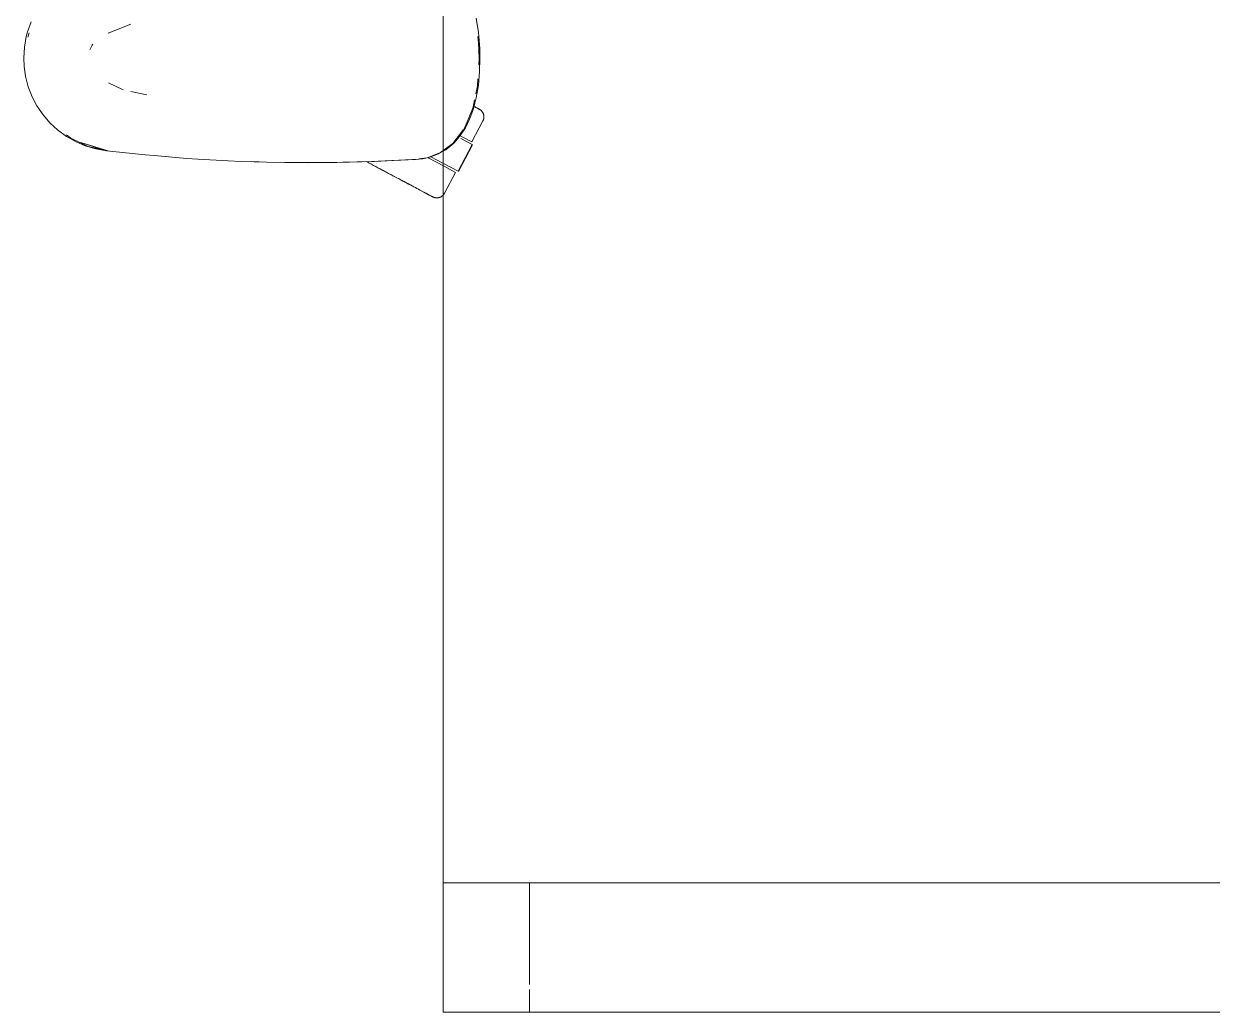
# Model space of a CAD drawing. Header units: millimetres. Extents: x 155927 to 326028, y -36033 to 97293.
# Drawn here: x 185407 to 185957, y 30008 to 30466 of the extents above; entities that cross this region are included whole.
import ezdxf

# ---------------------------------------------------------------- set-up
doc = ezdxf.new("R2010")
doc.units = ezdxf.units.MM
doc.header["$MEASUREMENT"] = 0
doc.layers.add('G-IMPT', color=8, linetype='CONTINUOUS', lineweight=9)
doc.layers.add('I-FURN', color=8, linetype='CONTINUOUS', lineweight=9)

msp = doc.modelspace()

# ---------------------------------------------------------------- linework, layer by layer
at = {"layer": 'G-IMPT'}
for p, q in [((185410.02, 30466.7), (185408.31, 30461.93)), ((185456.15, 30465.53), (185445.73, 30461.38)), ((185616.12, 30468.39), (185617.24, 30461.63)), ((185406.87, 30454.85), (185407.75, 30459.8)), ((185407.75, 30459.8), (185408.31, 30461.93)), ((185409.11, 30461.49), (185408.49, 30459.46)), ((185617.3, 30456.98), (185616.91, 30459.76)), ((185617.81, 30454.32), (185617.24, 30461.63)), ((185406.57, 30449.81), (185406.87, 30454.85)), ((185437.19, 30453.64), (185438.2, 30455.86)), ((185438.2, 30455.86), (185438.5, 30456.31)), ((185617.3, 30456.98), (185617.53, 30449.81)), ((185617.81, 30454.32), (185617.9, 30449.81)), ((185406.57, 30449.81), (185406.75, 30445.96)), ((185617.34, 30446.7), (185617.53, 30449.81)), ((185617.9, 30449.81), (185617.72, 30443.47)), ((185407.39, 30441.45), (185406.75, 30445.96)), ((185617.16, 30437.32), (185617.72, 30443.47)), ((185407.39, 30441.45), (185408.66, 30436.58)), ((185410.49, 30431.87), (185408.66, 30436.58)), ((185445.82, 30438.43), (185452.6, 30435.17)), ((185615.98, 30433.23), (185616.74, 30436.98)), ((185617.16, 30437.32), (185616.16, 30431.39)), ((185616.74, 30436.98), (185616.94, 30440.19)), ((185412.68, 30427.71), (185410.49, 30431.87)), ((185463.65, 30432.83), (185456.22, 30434.4)), ((185614.7, 30427.02), (185615.41, 30430.49)), ((185614.73, 30425.91), (185616.16, 30431.39)), ((185412.68, 30427.71), (185415.51, 30423.54)), ((185614.7, 30427.02), (185612.38, 30421.4)), ((185614.73, 30425.91), (185613.14, 30421.58)), ((185415.51, 30423.54), (185418.83, 30419.71)), ((185422.27, 30416.54), (185418.83, 30419.71)), ((185610.54, 30417.01), (185612.38, 30421.4)), ((185611.16, 30417.5), (185613.14, 30421.58)), ((185422.27, 30416.54), (185426.35, 30413.54)), ((185426.31, 30414.24), (185428.42, 30412.64)), ((185605.32, 30410.22), (185610.32, 30416.73)), ((185611.16, 30417.5), (185608.51, 30413.45)), ((185430.79, 30411.03), (185426.35, 30413.54)), ((185436.48, 30408.9), (185428.42, 30412.64)), ((185430.79, 30411.03), (185435.03, 30409.22)), ((185445.45, 30406.86), (185432.99, 30410.69)), ((185432.99, 30410.69), (185442.14, 30407.78)), ((185435.03, 30409.22), (185439.89, 30407.75)), ((185436.48, 30408.9), (185444.89, 30406.99)), ((185600.9, 30406.95), (185605.32, 30410.22)), ((185602.1, 30407.34), (185605.84, 30410.42)), ((185608.51, 30413.45), (185605.84, 30410.42)), ((185444.94, 30406.86), (185439.89, 30407.75)), ((185445.45, 30406.86), (185442.14, 30407.78)), ((185462.86, 30404.95), (185444.94, 30406.86)), ((185466.99, 30404.61), (185462.86, 30404.95)), ((185482.05, 30403.36), (185466.99, 30404.61)), ((185473.87, 30404.01), (185472.19, 30404.18)), ((185482.05, 30403.36), (185487.14, 30403.03)), ((185487.14, 30403.03), (185501.28, 30402.22)), ((185567.85, 30401.84), (185589.63, 30402.92)), ((185569.06, 30401.87), (185589.63, 30402.92)), ((185589.63, 30402.92), (185588.03, 30402.81)), ((185589.63, 30402.92), (185591.28, 30403.18)), ((185593.5, 30403.64), (185589.65, 30403.06)), ((185593.68, 30403.62), (185591.28, 30403.18)), ((185593.5, 30403.64), (185599.69, 30406.05)), ((185593.68, 30403.62), (185595.02, 30403.99)), ((185598.67, 30405.38), (185595.02, 30403.99)), ((185598.67, 30405.38), (185600.9, 30406.66)), ((185599.69, 30406.05), (185600.9, 30406.95)), ((185600.9, 30406.66), (185602.1, 30407.34)), ((185507.3, 30401.97), (185501.28, 30402.22)), ((185507.3, 30401.97), (185519.06, 30401.58)), ((185512.19, 30401.83), (185514.12, 30401.72)), ((185514.12, 30401.72), (185515.62, 30401.71)), ((185527.48, 30401.42), (185519.06, 30401.58)), ((185527.48, 30401.42), (185557.5, 30401.53)), ((185527.48, 30401.42), (185547.66, 30401.37)), ((185527.48, 30401.42), (185538.27, 30401.33)), ((185557.5, 30401.53), (185538.27, 30401.33)), ((185547.66, 30401.37), (185569.06, 30401.87)), ((185547.66, 30401.37), (185567.85, 30401.84)), ((185547.66, 30401.37), (185557.5, 30401.53)), ((185547.66, 30401.41), (185549.7, 30401.39)), ((185549.7, 30401.39), (185551.61, 30401.46)), ((185557.5, 30401.53), (185569.06, 30401.87)), ((185567.85, 30401.84), (185588.03, 30402.81)), ((185569.06, 30401.87), (185567.85, 30401.84))]:
    msp.add_line(p, q, dxfattribs=at)
at = {"layer": 'I-FURN'}
for p, q in [((185600.9, 31407.61), (185600.9, 30007.61)), ((185600.9, 30007.61), (185600.9, 31407.61)), ((185614.98, 30427.53), (185615.41, 30427.3)), ((185615.63, 30427.18), (185615.22, 30427.4)), ((185615.41, 30427.3), (185615.8, 30427.09)), ((185616, 30426.99), (185615.63, 30427.18)), ((185615.8, 30427.09), (185616.16, 30426.9)), ((185616.33, 30426.81), (185616, 30426.99)), ((185616.16, 30426.9), (185616.48, 30426.73)), ((185616.63, 30426.65), (185616.33, 30426.81)), ((185616.48, 30426.73), (185616.76, 30426.58)), ((185616.89, 30426.51), (185616.63, 30426.65)), ((185616.76, 30426.58), (185617, 30426.46)), ((185617.11, 30426.39), (185616.89, 30426.51)), ((185617, 30426.46), (185617.2, 30426.35)), ((185617.29, 30426.3), (185617.11, 30426.39)), ((185617.2, 30426.35), (185617.36, 30426.26)), ((185617.43, 30426.22), (185617.29, 30426.3)), ((185617.36, 30426.26), (185617.48, 30426.2)), ((185617.53, 30426.17), (185617.43, 30426.22)), ((185617.48, 30426.2), (185617.56, 30426.15)), ((185617.59, 30426.14), (185617.53, 30426.17)), ((185617.56, 30426.15), (185617.6, 30426.13)), ((185617.61, 30426.13), (185617.59, 30426.14)), ((185617.6, 30426.13), (185617.61, 30426.13)), ((185617.61, 30426.13), (185617.75, 30426.05)), ((185617.75, 30426.05), (185617.89, 30425.97)), ((185617.89, 30425.97), (185618.02, 30425.88)), ((185618.02, 30425.88), (185618.15, 30425.78)), ((185618.15, 30425.78), (185618.28, 30425.68)), ((185618.28, 30425.68), (185618.4, 30425.58)), ((185618.4, 30425.58), (185618.52, 30425.47)), ((185618.52, 30425.47), (185618.63, 30425.35)), ((185618.63, 30425.35), (185618.74, 30425.23)), ((185618.74, 30425.23), (185618.85, 30425.11)), ((185618.85, 30425.11), (185618.95, 30424.98)), ((185618.95, 30424.98), (185619.04, 30424.85)), ((185614.13, 30410.99), (185619.28, 30420.68)), ((185619.04, 30424.85), (185619.13, 30424.72)), ((185619.13, 30424.72), (185619.21, 30424.58)), ((185619.21, 30424.58), (185619.29, 30424.44)), ((185619.3, 30420.72), (185619.28, 30420.68)), ((185619.29, 30424.44), (185619.36, 30424.29)), ((185619.37, 30420.86), (185619.3, 30420.72)), ((185619.36, 30424.29), (185619.43, 30424.15)), ((185619.43, 30421.01), (185619.37, 30420.86)), ((185619.43, 30424.15), (185619.49, 30424)), ((185619.49, 30421.16), (185619.43, 30421.01)), ((185619.49, 30424), (185619.54, 30423.85)), ((185619.55, 30421.31), (185619.49, 30421.16)), ((185619.54, 30423.85), (185619.59, 30423.69)), ((185619.59, 30421.46), (185619.55, 30421.31)), ((185619.59, 30423.69), (185619.63, 30423.54)), ((185619.64, 30421.62), (185619.59, 30421.46)), ((185619.63, 30423.54), (185619.67, 30423.38)), ((185619.67, 30421.78), (185619.64, 30421.62)), ((185619.67, 30423.38), (185619.7, 30423.22)), ((185619.7, 30421.94), (185619.67, 30421.78)), ((185619.7, 30423.22), (185619.72, 30423.06)), ((185619.72, 30422.1), (185619.7, 30421.94)), ((185619.72, 30423.06), (185619.73, 30422.9)), ((185619.74, 30422.26), (185619.72, 30422.1)), ((185619.73, 30422.9), (185619.74, 30422.74)), ((185619.74, 30422.74), (185619.75, 30422.58)), ((185619.75, 30422.42), (185619.74, 30422.26)), ((185619.75, 30422.58), (185619.75, 30422.42)), ((185614.31, 30409.76), (185607.74, 30397.4)), ((185607.91, 30397.31), (185614.48, 30409.67)), ((185608.94, 30413.75), (185610.28, 30413.04)), ((185609.02, 30412.58), (185614.31, 30409.76)), ((185610.36, 30413), (185614.13, 30410.99)), ((185593.95, 30403.6), (185601.33, 30399.68)), ((185601.04, 30400.96), (185595.23, 30404.05)), ((185566.15, 30401.39), (185565.17, 30401.92)), ((185565.62, 30401.68), (185566.6, 30401.15)), ((185567.14, 30400.87), (185566.15, 30401.39)), ((185566.6, 30401.15), (185567.6, 30400.62)), ((185568.14, 30400.34), (185567.14, 30400.87)), ((185567.6, 30400.62), (185568.6, 30400.09)), ((185569.14, 30399.8), (185568.14, 30400.34)), ((185568.6, 30400.09), (185569.6, 30399.56)), ((185570.14, 30399.27), (185569.14, 30399.8)), ((185569.6, 30399.56), (185570.61, 30399.02)), ((185571.15, 30398.73), (185570.14, 30399.27)), ((185570.61, 30399.02), (185571.61, 30398.49)), ((185572.15, 30398.2), (185571.15, 30398.73)), ((185571.61, 30398.49), (185572.62, 30397.95)), ((185573.16, 30397.67), (185572.15, 30398.2)), ((185572.62, 30397.95), (185573.62, 30397.42)), ((185574.16, 30397.14), (185573.16, 30397.67)), ((185573.62, 30397.42), (185574.61, 30396.89)), ((185607.74, 30397.4), (185601.04, 30400.96)), ((185601.33, 30399.68), (185606.62, 30396.86)), ((185575.15, 30396.61), (185574.16, 30397.14)), ((185574.61, 30396.89), (185575.61, 30396.36)), ((185576.14, 30396.08), (185575.15, 30396.61)), ((185575.61, 30396.36), (185576.59, 30395.84)), ((185577.12, 30395.56), (185576.14, 30396.08)), ((185576.59, 30395.84), (185577.56, 30395.32)), ((185578.08, 30395.05), (185577.12, 30395.56)), ((185577.56, 30395.32), (185578.53, 30394.81)), ((185579.04, 30394.54), (185578.08, 30395.05)), ((185578.53, 30394.81), (185579.48, 30394.31)), ((185579.99, 30394.04), (185579.04, 30394.54)), ((185579.48, 30394.31), (185580.42, 30393.81)), ((185580.92, 30393.54), (185579.99, 30394.04)), ((185580.42, 30393.81), (185581.34, 30393.32)), ((185581.83, 30393.06), (185580.92, 30393.54)), ((185581.34, 30393.32), (185582.24, 30392.83)), ((185582.73, 30392.58), (185581.83, 30393.06)), ((185582.24, 30392.83), (185583.13, 30392.36)), ((185583.6, 30392.11), (185582.73, 30392.58)), ((185583.13, 30392.36), (185584, 30391.9)), ((185584.46, 30391.66), (185583.6, 30392.11)), ((185601.47, 30387.18), (185606.62, 30396.86)), ((185584, 30391.9), (185584.85, 30391.45)), ((185585.29, 30391.21), (185584.46, 30391.66)), ((185584.85, 30391.45), (185585.67, 30391.01)), ((185585.67, 30391.01), (185586.47, 30390.59)), ((185586.47, 30390.59), (185587.25, 30390.17)), ((185587.25, 30390.17), (185588, 30389.78)), ((185588, 30389.78), (185588.72, 30389.39)), ((185588.72, 30389.39), (185589.41, 30389.02)), ((185589.41, 30389.02), (185590.08, 30388.67)), ((185590.08, 30388.67), (185590.71, 30388.33)), ((185590.71, 30388.33), (185591.31, 30388.01)), ((185591.62, 30387.85), (185591.04, 30388.16)), ((185591.31, 30388.01), (185591.88, 30387.71)), ((185592.18, 30387.55), (185591.62, 30387.85)), ((185591.88, 30387.71), (185592.42, 30387.43)), ((185592.69, 30387.28), (185592.18, 30387.55)), ((185592.42, 30387.43), (185592.92, 30387.16)), ((185593.17, 30387.02), (185592.69, 30387.28)), ((185592.92, 30387.16), (185593.38, 30386.91)), ((185593.62, 30386.79), (185593.17, 30387.02)), ((185593.38, 30386.91), (185593.81, 30386.68)), ((185594.03, 30386.57), (185593.62, 30386.79)), ((185593.81, 30386.68), (185594.21, 30386.47)), ((185594.4, 30386.37), (185594.03, 30386.57)), ((185594.21, 30386.47), (185594.56, 30386.29)), ((185601.02, 30386.51), (185600.91, 30386.39)), ((185601.12, 30386.64), (185601.02, 30386.51)), ((185601.21, 30386.77), (185601.12, 30386.64)), ((185601.3, 30386.9), (185601.21, 30386.77)), ((185601.39, 30387.04), (185601.3, 30386.9)), ((185601.47, 30387.18), (185601.39, 30387.04)), ((185594.74, 30386.19), (185594.4, 30386.37)), ((185594.56, 30386.29), (185594.88, 30386.12)), ((185595.04, 30386.03), (185594.74, 30386.19)), ((185594.88, 30386.12), (185595.16, 30385.97)), ((185595.29, 30385.9), (185595.04, 30386.03)), ((185595.16, 30385.97), (185595.4, 30385.84)), ((185595.51, 30385.78), (185595.29, 30385.9)), ((185595.4, 30385.84), (185595.6, 30385.73)), ((185595.69, 30385.68), (185595.51, 30385.78)), ((185595.6, 30385.73), (185595.76, 30385.65)), ((185595.83, 30385.61), (185595.69, 30385.68)), ((185595.76, 30385.65), (185595.89, 30385.58)), ((185595.93, 30385.56), (185595.83, 30385.61)), ((185595.89, 30385.58), (185595.97, 30385.54)), ((185595.99, 30385.52), (185595.93, 30385.56)), ((185595.97, 30385.54), (185596.01, 30385.52)), ((185596.01, 30385.51), (185595.99, 30385.52)), ((185596.01, 30385.52), (185596.01, 30385.51)), ((185596.05, 30385.49), (185596.01, 30385.51)), ((185596.2, 30385.42), (185596.05, 30385.49)), ((185596.35, 30385.36), (185596.2, 30385.42)), ((185596.49, 30385.3), (185596.35, 30385.36)), ((185596.65, 30385.24), (185596.49, 30385.3)), ((185596.8, 30385.2), (185596.65, 30385.24)), ((185596.96, 30385.15), (185596.8, 30385.2)), ((185597.11, 30385.12), (185596.96, 30385.15)), ((185597.27, 30385.09), (185597.11, 30385.12)), ((185597.43, 30385.07), (185597.27, 30385.09)), ((185597.59, 30385.05), (185597.43, 30385.07)), ((185597.75, 30385.04), (185597.59, 30385.05)), ((185597.92, 30385.04), (185597.75, 30385.04)), ((185598.08, 30385.04), (185597.92, 30385.04)), ((185598.24, 30385.05), (185598.08, 30385.04)), ((185598.4, 30385.07), (185598.24, 30385.05)), ((185598.56, 30385.09), (185598.4, 30385.07)), ((185598.72, 30385.12), (185598.56, 30385.09)), ((185598.87, 30385.16), (185598.72, 30385.12)), ((185599.03, 30385.2), (185598.87, 30385.16)), ((185599.18, 30385.25), (185599.03, 30385.2)), ((185599.33, 30385.3), (185599.18, 30385.25)), ((185599.48, 30385.36), (185599.33, 30385.3)), ((185599.63, 30385.43), (185599.48, 30385.36)), ((185599.78, 30385.5), (185599.63, 30385.43)), ((185599.92, 30385.58), (185599.78, 30385.5)), ((185600.05, 30385.66), (185599.92, 30385.58)), ((185600.19, 30385.75), (185600.05, 30385.66)), ((185600.32, 30385.84), (185600.19, 30385.75)), ((185600.45, 30385.94), (185600.32, 30385.84)), ((185600.57, 30386.05), (185600.45, 30385.94)), ((185600.69, 30386.16), (185600.57, 30386.05)), ((185600.8, 30386.27), (185600.69, 30386.16)), ((185600.91, 30386.39), (185600.8, 30386.27)), ((185600.9, 30067.61), (186035.9, 30067.61)), ((185640.9, 30067.61), (185600.9, 30067.61)), ((185600.9, 30067.61), (185600.9, 30007.61)), ((185600.9, 30007.61), (185600.9, 30067.61)), ((187160.9, 30067.61), (185640.9, 30067.61)), ((185640.9, 30020.51), (185640.9, 30067.61)), ((185640.9, 30020.51), (185640.9, 30067.61)), ((185640.9, 30007.61), (185640.9, 30018.19)), ((185640.9, 30007.61), (185640.9, 30018.19)), ((185600.9, 30007.61), (186400.9, 30007.61)), ((186400.9, 30007.61), (185600.9, 30007.61)), ((185600.9, 30007.61), (185640.9, 30007.61)), ((186035.9, 30007.61), (185600.9, 30007.61)), ((185640.9, 30007.61), (187160.9, 30007.61))]:
    msp.add_line(p, q, dxfattribs=at)

doc.saveas('drawing.dxf')
